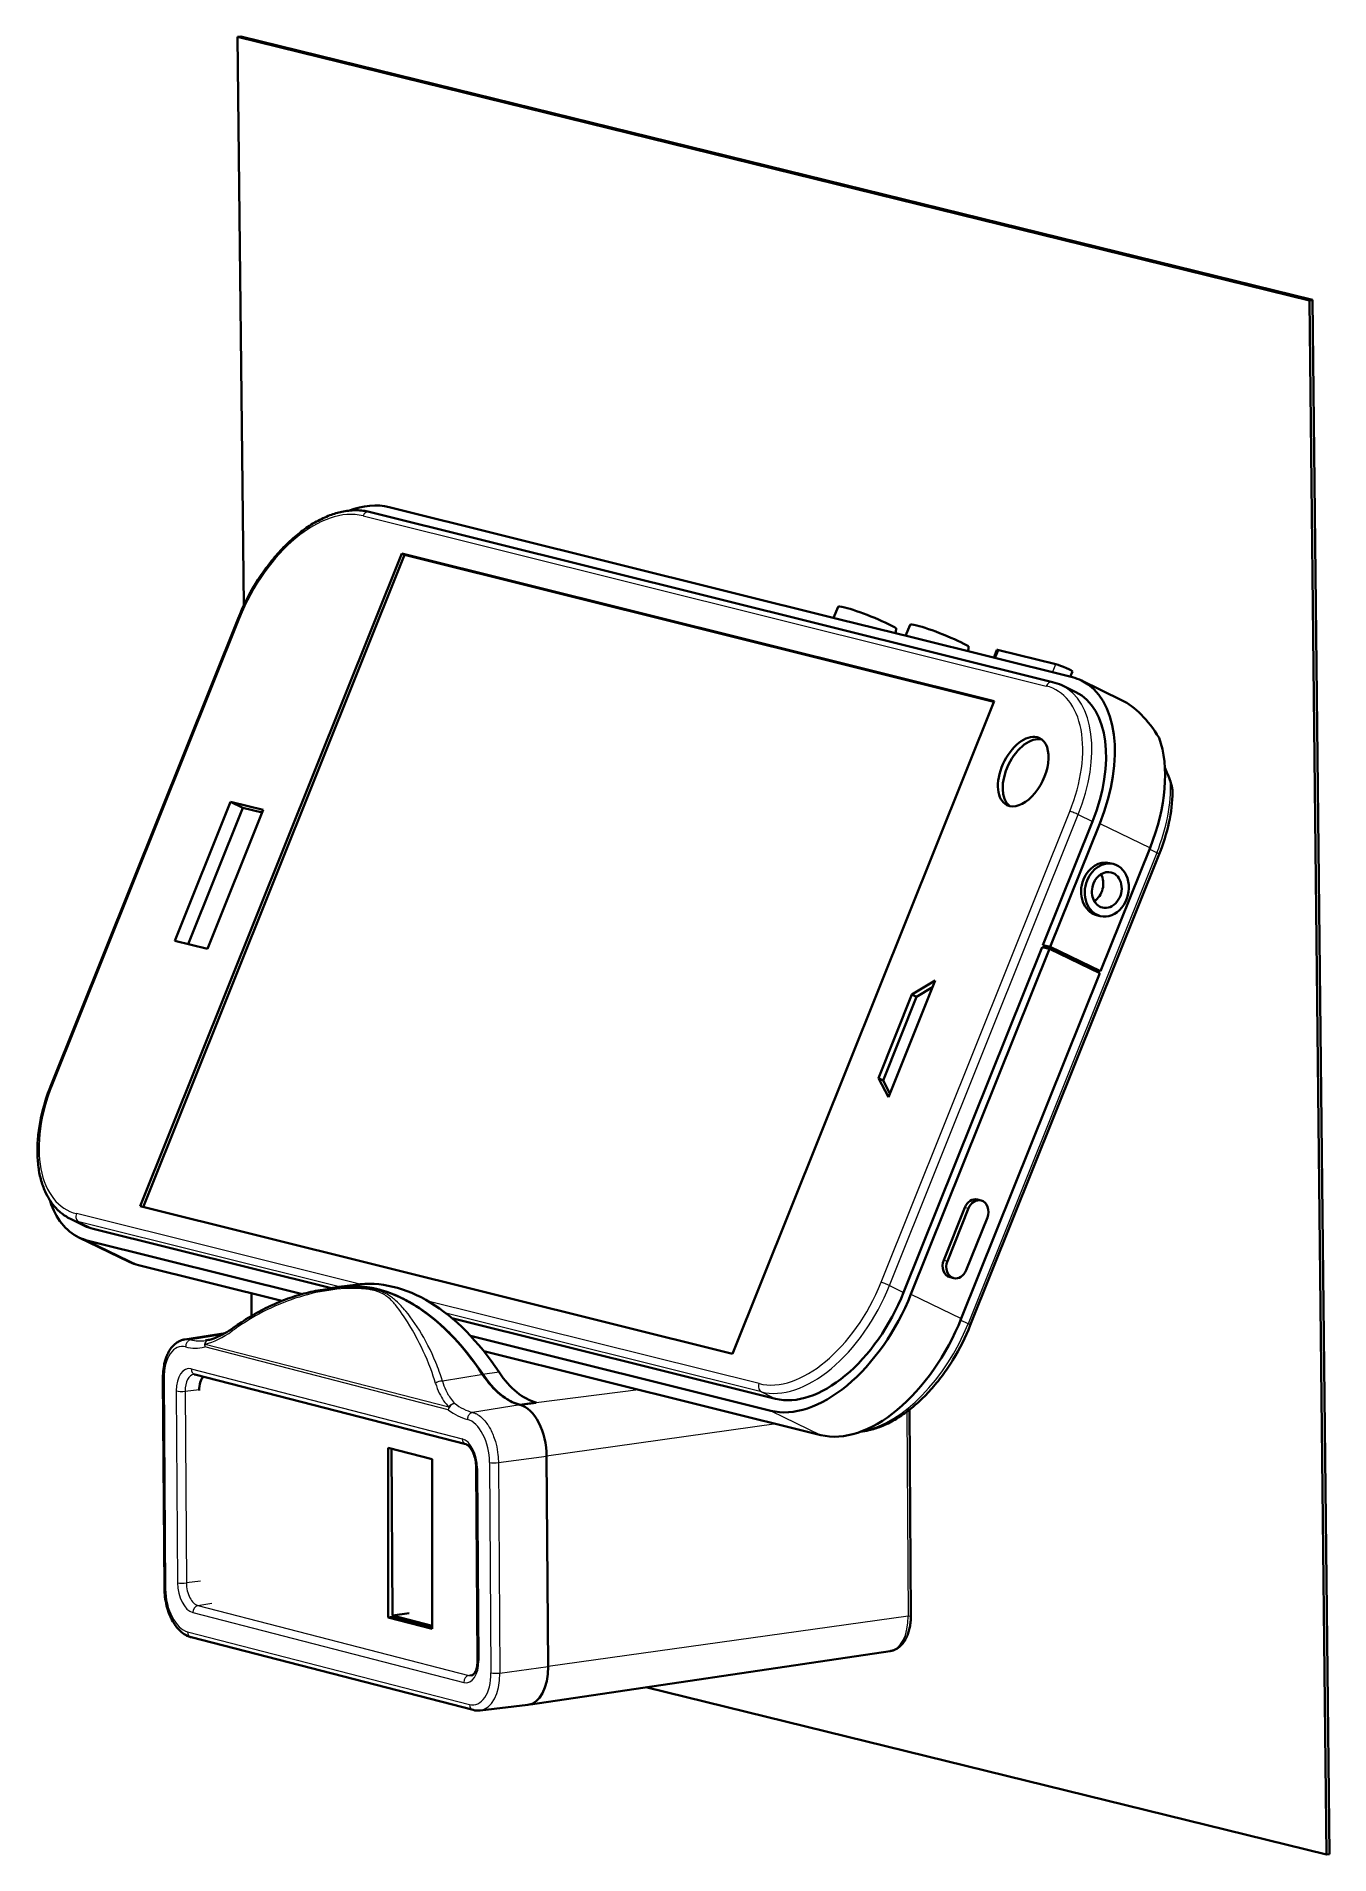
# Model space of a CAD drawing. Extents: x 91 to 191, y 35 to 175.
import ezdxf

# ---------------------------------------------------------------- set-up
doc = ezdxf.new("R2010")
doc.units = 0

msp = doc.modelspace()

# ---------------------------------------------------------------- linework, layer by layer
at = {"color": 7, "lineweight": 35, "ltscale": 0.006193}
for p, q in [((106.236237, 175.342789), (106.481636, 175.376511)), ((189.200104, 154.935287), (189.445496, 154.969025)), ((190.518356, 34.623489), (190.763763, 34.657211))]:
    msp.add_line(p, q, dxfattribs=at)
at = {"color": 7, "lineweight": 35}
for p, q in [((189.200104, 154.935287), (106.236237, 175.342789)), ((106.71846, 131.332306), (106.236237, 175.342789)), ((189.445496, 154.969025), (106.481636, 175.376511)), ((189.200104, 154.935287), (190.518356, 34.623489)), ((189.445496, 154.969025), (190.763763, 34.657211)), ((116.427902, 138.567383), (169.321198, 125.394531)), ((117.962189, 138.933441), (152.85643, 130.243164)), ((98.680359, 84.815598), (118.942734, 135.34082)), ((98.919243, 84.756104), (119.162643, 135.233978)), ((164.801041, 123.919998), (118.942734, 135.34082)), ((164.782059, 123.872658), (119.162643, 135.233978)), ((106.277374, 130.323395), (91.794617, 94.209961)), ((164.801041, 123.919998), (144.538666, 73.394783)), ((177.571121, 112.062485), (162.950836, 75.606125)), ((157.787552, 78.142624), (168.510452, 104.880684)), ((158.358078, 78.000534), (169.080978, 104.738594)), ((162.243042, 76.113235), (172.965942, 102.851303)), ((98.680359, 84.815598), (144.538666, 73.394783)), ((147.875443, 69.909958), (122.827988, 76.147919)), ((147.505066, 68.986374), (124.270844, 74.772758)), ((151.390015, 67.099075), (125.28228, 73.601105)), ((102.926865, 71.79747), (123.897179, 66.39109)), ((102.646431, 51.445049), (124.460258, 45.821201)), ((156.743973, 50.381435), (128.912048, 46.256569)), ((137.844116, 47.580326), (190.518356, 34.623489))]:
    msp.add_line(p, q, dxfattribs=at)
at = {"color": 7, "lineweight": 13}
for p, q in [((115.940582, 138.260254), (168.833847, 125.087402)), ((106.374939, 130.315338), (91.892181, 94.201904)), ((156.036255, 78.92585), (170.65654, 115.382217)), ((156.688034, 78.676758), (171.308319, 115.133133)), ((177.392303, 112.177551), (162.772034, 75.721191)), ((115.685379, 78.781754), (93.762817, 84.24147)), ((114.126595, 78.575279), (93.944122, 83.601639)), ((146.59462, 71.083939), (120.96344, 77.46727)), ((146.775925, 70.444099), (122.352211, 76.526718)), ((102.642685, 72.225433), (123.612999, 66.819054)), ((103.164345, 53.906895), (124.134621, 48.500523)), ((102.77301, 53.361683), (123.743286, 47.955311)), ((158.14444, 53.087677), (130.267227, 49.188717)), ((102.362267, 51.873009), (124.176094, 46.249161))]:
    msp.add_line(p, q, dxfattribs=at)
at = {"color": 7, "lineweight": 35, "ltscale": 0.006112}
msp.add_line((118.942734, 135.34082), (119.162643, 135.233978), dxfattribs=at)
at = {"color": 7, "lineweight": 35, "ltscale": 0.022769}
for p, q in [((152.370712, 130.364136), (152.709717, 131.209473)), ((157.943283, 128.976318), (158.282288, 129.821655))]:
    msp.add_line(p, q, dxfattribs=at)
at = {"color": 7, "lineweight": 35, "ltscale": 0.14357}
msp.add_line((152.85643, 130.243164), (158.429001, 128.855347), dxfattribs=at)
at = {"color": 7, "lineweight": 35, "ltscale": 0.320151}
msp.add_line((158.429001, 128.855347), (170.855453, 125.76059), dxfattribs=at)
at = {"color": 7, "lineweight": 35, "ltscale": 0.016272}
msp.add_line((164.765106, 127.277359), (165.00737, 127.881462), dxfattribs=at)
at = {"color": 7, "lineweight": 13, "ltscale": 0.016883}
for p, q in [((164.906067, 127.242256), (165.15744, 127.869064)), ((169.323181, 126.142189), (169.574554, 126.768997))]:
    msp.add_line(p, q, dxfattribs=at)
at = {"color": 7, "lineweight": 35, "ltscale": 0.113801}
msp.add_line((169.574554, 126.768997), (165.15744, 127.869064), dxfattribs=at)
at = {"color": 7, "lineweight": 35, "ltscale": 0.010958}
msp.add_line((170.688843, 125.802078), (170.852005, 126.208916), dxfattribs=at)
at = {"color": 7, "lineweight": 35, "ltscale": 0.08624}
msp.add_line((171.561356, 125.50502), (174.664215, 123.997673), dxfattribs=at)
at = {"color": 7, "lineweight": 35, "ltscale": 0.03056}
for p, q in [((170.024902, 125.139671), (171.12442, 124.60553)), ((93.288834, 83.838882), (94.388351, 83.304741))]:
    msp.add_line(p, q, dxfattribs=at)
at = {"color": 7, "lineweight": 35, "ltscale": 0.289544}
for p, q in [((101.376602, 105.372665), (105.687553, 116.122223)), ((108.206635, 115.494858), (103.895691, 104.7453))]:
    msp.add_line(p, q, dxfattribs=at)
at = {"color": 7, "lineweight": 35, "ltscale": 0.284019}
msp.add_line((102.411781, 105.114861), (106.640472, 115.659302), dxfattribs=at)
at = {"color": 7, "lineweight": 35, "ltscale": 0.064901}
for p, q in [((108.206635, 115.494858), (105.687553, 116.122223)), ((101.376602, 105.372665), (103.895691, 104.7453))]:
    msp.add_line(p, q, dxfattribs=at)
at = {"color": 7, "lineweight": 35, "ltscale": 0.026485}
msp.add_line((105.687553, 116.122223), (106.640472, 115.659302), dxfattribs=at)
at = {"color": 7, "lineweight": 35, "ltscale": 0.038231}
msp.add_line((108.124382, 115.289742), (106.640472, 115.659302), dxfattribs=at)
at = {"color": 7, "lineweight": 35, "ltscale": 0.257557}
for p, q in [((168.57312, 105.036972), (172.407837, 114.598984)), ((169.143646, 104.894882), (172.978363, 114.456902)), ((173.028625, 103.007591), (176.863327, 112.569611))]:
    msp.add_line(p, q, dxfattribs=at)
at = {"color": 7, "lineweight": 13, "ltscale": 0.03056}
for p, q in [((171.308319, 115.133133), (172.407837, 114.598984)), ((93.944122, 83.601639), (95.043648, 83.067497)), ((156.688034, 78.676758), (157.787552, 78.142624)), ((146.775925, 70.444099), (147.875443, 69.909958))]:
    msp.add_line(p, q, dxfattribs=at)
at = {"color": 7, "lineweight": 13, "ltscale": 0.107978}
for p, q in [((172.978363, 114.456902), (176.863327, 112.569611)), ((94.673256, 82.143913), (98.55822, 80.256615)), ((158.358078, 78.000534), (162.243042, 76.113235)), ((147.505066, 68.986374), (151.390015, 67.099075))]:
    msp.add_line(p, q, dxfattribs=at)
at = {"color": 7, "lineweight": 35, "ltscale": 0.007349}
for p, q in [((173.730194, 111.381241), (174.015442, 111.310196)), ((163.496628, 85.334015), (163.781891, 85.26297)), ((161.377625, 79.32177), (161.662872, 79.250725))]:
    msp.add_line(p, q, dxfattribs=at)
at = {"color": 7, "lineweight": 13, "ltscale": 0.015962}
msp.add_line((177.392303, 112.177551), (176.817993, 112.456558), dxfattribs=at)
at = {"color": 7, "lineweight": 35, "ltscale": 0.00735}
msp.add_line((172.72702, 107.35379), (173.012299, 107.282745), dxfattribs=at)
at = {"color": 7, "lineweight": 35, "ltscale": 0.014699}
for p, q in [((169.080978, 104.738594), (168.510452, 104.880684)), ((169.143646, 104.894882), (168.57312, 105.036972)), ((173.028625, 103.007591), (172.458099, 103.149681))]:
    msp.add_line(p, q, dxfattribs=at)
at = {"color": 7, "lineweight": 35, "ltscale": 0.107978}
for p, q in [((172.458099, 103.149681), (168.57312, 105.036972)), ((169.080978, 104.738594), (172.965942, 102.851303)), ((173.028625, 103.007591), (169.143646, 104.894882)), ((93.951416, 82.405251), (97.83638, 80.517952))]:
    msp.add_line(p, q, dxfattribs=at)
at = {"color": 7, "lineweight": 35, "ltscale": 0.243466}
msp.add_line((160.231491, 102.296265), (156.606583, 93.257385), dxfattribs=at)
at = {"color": 7, "lineweight": 35, "ltscale": 0.0528}
msp.add_line((160.231491, 102.296265), (158.426208, 101.200111), dxfattribs=at)
at = {"color": 7, "lineweight": 35, "ltscale": 0.03587}
msp.add_line((160.019135, 101.766739), (158.792725, 101.022064), dxfattribs=at)
at = {"color": 7, "lineweight": 35, "ltscale": 0.174147}
for p, q in [((155.833374, 94.734756), (158.426208, 101.200111)), ((156.19989, 94.556717), (158.792725, 101.022064))]:
    msp.add_line(p, q, dxfattribs=at)
at = {"color": 7, "lineweight": 35, "ltscale": 0.010187}
for p, q in [((158.426208, 101.200111), (158.792725, 101.022064)), ((155.833374, 94.734756), (156.19989, 94.556717))]:
    msp.add_line(p, q, dxfattribs=at)
at = {"color": 7, "lineweight": 35, "ltscale": 0.041687}
msp.add_line((156.606583, 93.257385), (155.833374, 94.734756), dxfattribs=at)
at = {"color": 7, "lineweight": 35, "ltscale": 0.02832}
msp.add_line((156.725159, 93.553055), (156.19989, 94.556717), dxfattribs=at)
at = {"color": 7, "lineweight": 35, "ltscale": 0.110164}
for p, q in [((160.890945, 80.635651), (162.531158, 84.725571)), ((161.176208, 80.564606), (162.816406, 84.654526)), ((164.268555, 83.949081), (162.628357, 79.859169))]:
    msp.add_line(p, q, dxfattribs=at)
at = {"color": 7, "lineweight": 13, "ltscale": 0.007349}
for p, q in [((162.531158, 84.725571), (162.816406, 84.654526)), ((160.890945, 80.635651), (161.176208, 80.564606))]:
    msp.add_line(p, q, dxfattribs=at)
at = {"color": 7, "lineweight": 35, "ltscale": 0.475777}
msp.add_line((113.510643, 78.468369), (95.043648, 83.067497), dxfattribs=at)
at = {"color": 7, "lineweight": 35, "ltscale": 0.426927}
msp.add_line((111.244179, 78.016991), (94.673256, 82.143913), dxfattribs=at)
at = {"color": 7, "lineweight": 35, "ltscale": 0.28617}
msp.add_line((109.665741, 77.490334), (98.55822, 80.256615), dxfattribs=at)
at = {"color": 7, "lineweight": 35, "ltscale": 0.043651}
msp.add_line((107.321083, 76.333046), (107.301956, 78.078979), dxfattribs=at)
at = {"color": 7, "lineweight": 35, "ltscale": 0.028752}
msp.add_line((113.960266, 78.536453), (112.824364, 78.356514), dxfattribs=at)
at = {"color": 7, "lineweight": 35, "ltscale": 0.032202}
for p, q in [((115.347954, 78.743118), (114.071854, 78.567757)), ((118.227127, 53.130833), (119.503227, 53.306194))]:
    msp.add_line(p, q, dxfattribs=at)
at = {"color": 7, "lineweight": 35, "ltscale": 0.079305}
msp.add_line((102.141159, 74.502625), (105.273979, 75.000816), dxfattribs=at)
at = {"color": 7, "lineweight": 13, "ltscale": 0.060598}
msp.add_line((105.002434, 74.857239), (102.608368, 74.477997), dxfattribs=at)
at = {"color": 7, "lineweight": 13, "ltscale": 0.015972}
msp.add_line((162.772034, 75.721191), (162.197357, 76.000366), dxfattribs=at)
at = {"color": 7, "lineweight": 13, "ltscale": 0.486894}
msp.add_line((122.543793, 69.060425), (103.684685, 73.922516), dxfattribs=at)
at = {"color": 7, "lineweight": 13, "ltscale": 0.486895}
msp.add_line((103.723007, 74.139328), (122.582123, 69.277245), dxfattribs=at)
at = {"color": 7, "lineweight": 35, "ltscale": 0.000199}
msp.add_line((103.9767, 74.464844), (103.968971, 74.462921), dxfattribs=at)
at = {"color": 7, "lineweight": 13, "ltscale": 0.032202}
msp.add_line((126.473373, 71.968239), (125.197273, 71.792877), dxfattribs=at)
at = {"color": 7, "lineweight": 35, "ltscale": 0.407271}
for p, q in [((100.450546, 71.535522), (100.563072, 55.24509)), ((130.1548, 65.464668), (130.267319, 49.174232))]:
    msp.add_line(p, q, dxfattribs=at)
at = {"color": 7, "lineweight": 13, "ltscale": 0.407271}
for p, q in [((100.541527, 71.482773), (100.654053, 55.192337)), ((125.731934, 64.988403), (125.84446, 48.697968)), ((126.421341, 64.969498), (126.533859, 48.679062))]:
    msp.add_line(p, q, dxfattribs=at)
at = {"color": 7, "lineweight": 13, "ltscale": 0.371245}
for p, q in [((101.481606, 70.521217), (101.584175, 55.671768)), ((102.163742, 70.501366), (102.266319, 55.651917)), ((124.801811, 64.509003), (124.904381, 49.659557))]:
    msp.add_line(p, q, dxfattribs=at)
at = {"color": 7, "lineweight": 13, "ltscale": 0.027627}
for p, q in [((102.163742, 70.501366), (103.259903, 70.641617)), ((103.36248, 55.792168), (102.266319, 55.651917))]:
    msp.add_line(p, q, dxfattribs=at)
at = {"color": 7, "lineweight": 13, "ltscale": 0.079605}
msp.add_line((125.233734, 71.783356), (122.08873, 71.285156), dxfattribs=at)
at = {"color": 7, "lineweight": 13, "ltscale": 0.199637}
msp.add_line((137.271484, 70.615234), (129.349579, 69.609695), dxfattribs=at)
at = {"color": 7, "lineweight": 13, "ltscale": 0.093334}
msp.add_line((128.109726, 69.438347), (124.422363, 68.854233), dxfattribs=at)
at = {"color": 7, "lineweight": 35, "ltscale": 0.032203}
msp.add_line((129.34935, 69.62323), (128.073257, 69.447746), dxfattribs=at)
at = {"color": 7, "lineweight": 35, "ltscale": 0.032161}
msp.add_line((129.349457, 69.609734), (128.073257, 69.447746), dxfattribs=at)
at = {"color": 7, "lineweight": 35, "ltscale": 0.000337}
msp.add_line((129.349457, 69.609734), (129.34935, 69.62323), dxfattribs=at)
at = {"color": 7, "lineweight": 35, "ltscale": 0.397487}
msp.add_line((158.243469, 69.063873), (158.353302, 53.164776), dxfattribs=at)
at = {"color": 7, "lineweight": 13, "ltscale": 0.448418}
msp.add_line((147.918472, 67.963631), (130.154663, 65.479149), dxfattribs=at)
at = {"color": 7, "lineweight": 13, "ltscale": 0.395437}
msp.add_line((158.035187, 68.904778), (158.14444, 53.087677), dxfattribs=at)
at = {"color": 7, "lineweight": 35, "ltscale": 0.327763}
for p, q in [((117.887207, 66.102699), (117.882301, 52.992161)), ((121.287384, 52.114292), (121.29229, 65.224831))]:
    msp.add_line(p, q, dxfattribs=at)
at = {"color": 7, "lineweight": 35, "ltscale": 0.087911}
for p, q in [((121.29229, 65.224831), (117.887207, 66.102699)), ((117.882301, 52.992161), (121.287384, 52.114292))]:
    msp.add_line(p, q, dxfattribs=at)
at = {"color": 7, "lineweight": 35, "ltscale": 0.322696}
msp.add_line((118.13681, 66.038345), (118.227127, 53.130833), dxfattribs=at)
at = {"color": 7, "lineweight": 13, "ltscale": 0.094154}
for p, q in [((126.421341, 64.969498), (130.1548, 65.464668)), ((126.533859, 48.679062), (130.267319, 49.174232))]:
    msp.add_line(p, q, dxfattribs=at)
at = {"color": 7, "lineweight": 35, "ltscale": 0.371245}
msp.add_line((124.710831, 64.56176), (124.8134, 49.712315), dxfattribs=at)
at = {"color": 7, "lineweight": 13, "ltscale": 0.027167}
msp.add_line((103.164345, 53.906895), (104.233932, 54.098797), dxfattribs=at)
at = {"color": 7, "lineweight": 35, "ltscale": 0.007834}
msp.add_line((118.193153, 53.03159), (117.882301, 52.992161), dxfattribs=at)
at = {"color": 7, "lineweight": 35, "ltscale": 0.079886}
msp.add_line((118.193153, 53.03159), (121.28743, 52.233852), dxfattribs=at)
at = {"color": 7, "lineweight": 35, "ltscale": 0.079008}
msp.add_line((121.287468, 52.342243), (118.227127, 53.130833), dxfattribs=at)
at = {"color": 7, "lineweight": 13, "ltscale": 0.008721}
msp.add_line((124.477959, 48.562126), (124.134621, 48.500523), dxfattribs=at)
at = {"color": 7, "lineweight": 35, "ltscale": 0.093079}
msp.add_line((125.002731, 45.782269), (128.701111, 46.211075), dxfattribs=at)
at = {"color": 7, "lineweight": 35}
for points in [[(116.427902, 138.567383), (116.309113, 138.595093), (116.189568, 138.619263), (116.068527, 138.640045), (115.946938, 138.657318), (115.823898, 138.671188), (115.700516, 138.68158), (115.575714, 138.688583), (115.45076, 138.692139), (115.324471, 138.692322), (115.198235, 138.689117), (115.07061, 138.682526), (114.943199, 138.672653), (114.814438, 138.659363), (114.686043, 138.642899), (114.556313, 138.623016), (114.427109, 138.600037), (114.31266, 138.577057), (114.196381, 138.551224), (114.080643, 138.523041), (113.963905, 138.492172), (113.847801, 138.459015), (113.730728, 138.423157), (113.614349, 138.385101), (113.49704, 138.34433), (113.380486, 138.301453), (113.248497, 138.250031), (113.117538, 138.19603), (112.985519, 138.138611), (112.854599, 138.078705), (112.722672, 138.015381), (112.591919, 137.949677), (112.460236, 137.880569), (112.329773, 137.809174), (112.198494, 137.734406), (112.068489, 137.657455), (111.937721, 137.577118), (111.808266, 137.49469), (111.678146, 137.40892), (111.549377, 137.321136), (111.420036, 137.230042), (111.292084, 137.137024), (111.163681, 137.040741), (111.036682, 136.942627), (110.909332, 136.841278), (110.783417, 136.738159), (110.657257, 136.631897), (110.532555, 136.523926), (110.407715, 136.412872), (110.284348, 136.300156), (110.16098, 136.184448), (110.039108, 136.067169), (109.917328, 135.946976), (109.797066, 135.825256), (109.677017, 135.700699), (109.558495, 135.574677), (109.4403, 135.445923), (109.323654, 135.315765), (109.207458, 135.182983), (109.092827, 135.048859), (108.978752, 134.912201), (108.866257, 134.774261), (108.754425, 134.633896), (108.644196, 134.492294), (108.534752, 134.348404), (108.426903, 134.203308), (108.319962, 134.056091), (108.214638, 133.907684), (108.007645, 133.605759), (107.806145, 133.297882), (107.610397, 132.984467), (107.420616, 132.665833), (107.23703, 132.342438), (107.059868, 132.014618), (106.88932, 131.682785), (106.725609, 131.347351), (106.568916, 131.008698), (106.419449, 130.667236), (106.277374, 130.323395)], [(178.604645, 116.872765), (178.603973, 116.931091), (178.60054, 116.989983), (178.593842, 117.057213), (178.584686, 117.124344), (178.572174, 117.198029), (178.557465, 117.27121), (178.540848, 117.343796), (178.522522, 117.415619), (178.481445, 117.556763), (178.435226, 117.694412)], [(91.794617, 94.209961), (91.670654, 93.891235), (91.553818, 93.57106), (91.444252, 93.249817), (91.342102, 92.927887), (91.247482, 92.605637), (91.16053, 92.28347), (91.081352, 91.961754), (91.010056, 91.640869), (90.946739, 91.321167), (90.891487, 91.003052), (90.844391, 90.68689), (90.823914, 90.529633), (90.805519, 90.373039), (90.789185, 90.217079), (90.77494, 90.061836), (90.762787, 89.907349), (90.752724, 89.75367), (90.744766, 89.60083), (90.738922, 89.448891), (90.735184, 89.297882), (90.733574, 89.147858), (90.734085, 88.998817), (90.736732, 88.850845), (90.741516, 88.703979), (90.748436, 88.558258), (90.757492, 88.413727), (90.768707, 88.270416), (90.782066, 88.128387), (90.797577, 87.987656), (90.815247, 87.848251), (90.835075, 87.710236), (90.857071, 87.573647), (90.881226, 87.43853), (90.907539, 87.304924), (90.936028, 87.172867), (90.966675, 87.042404), (90.999496, 86.913559), (91.0345, 86.786346), (91.071671, 86.660828), (91.111015, 86.537064), (91.152527, 86.415085), (91.196213, 86.294937), (91.242073, 86.176651), (91.290092, 86.060272), (91.340286, 85.945847), (91.418129, 85.780975), (91.509926, 85.603363), (91.607468, 85.431412), (91.658241, 85.347832), (91.710709, 85.265305), (91.76432, 85.184708), (91.819611, 85.105255), (91.889175, 85.010201), (91.960831, 84.917542), (92.034569, 84.827332), (92.110367, 84.739624), (92.188217, 84.654449), (92.268082, 84.571869), (92.349937, 84.491928), (92.433762, 84.414673), (92.519608, 84.340088), (92.607262, 84.268356), (92.696861, 84.199402), (92.788208, 84.133377), (92.881393, 84.070221), (92.976257, 84.010071), (93.072845, 83.952888), (93.171036, 83.898758), (93.288834, 83.838882)], [(105.893044, 75.399635), (106.219109, 75.628227), (106.547653, 75.849289), (106.712555, 75.956749), (106.878525, 76.062546), (107.04454, 76.166008), (107.211609, 76.267754), (107.3787, 76.367119), (107.546837, 76.464706), (107.714973, 76.559883), (107.88414, 76.653221), (108.053314, 76.744133), (108.223495, 76.833145), (108.3937, 76.919724), (108.564888, 77.004333), (108.736122, 77.086525), (108.908318, 77.166702), (109.080582, 77.244453), (109.253769, 77.320145), (109.427078, 77.393417), (109.601257, 77.464584), (109.775604, 77.533348), (109.950775, 77.599968), (110.12616, 77.664207), (110.30233, 77.726273), (110.478752, 77.785965), (110.655899, 77.84346), (110.833351, 77.898605), (111.011475, 77.951523), (111.189941, 78.002121), (111.369019, 78.050476), (111.548492, 78.096527), (111.728523, 78.14032), (111.908951, 78.181831), (112.089882, 78.221085), (112.271233, 78.258057), (112.453018, 78.29277), (112.638489, 78.325798), (112.824364, 78.356514)], [(113.946373, 78.534164), (114.140732, 78.562622), (114.33577, 78.585983), (114.531464, 78.604248), (114.727768, 78.617401), (114.97081, 78.62661), (115.214638, 78.628036), (115.45916, 78.621689), (115.704308, 78.607567), (115.949989, 78.58567), (116.196129, 78.556007), (116.44265, 78.518585), (116.689461, 78.473434), (116.936485, 78.420547), (117.18364, 78.359947), (117.43084, 78.291664), (117.678001, 78.215714), (117.925049, 78.132118), (118.125633, 78.058594), (118.326035, 77.980057), (118.526222, 77.89653), (118.726135, 77.808029), (118.903587, 77.725204), (119.080757, 77.638474), (119.257622, 77.547867), (119.390053, 77.477364), (119.522285, 77.404694), (119.786079, 77.252869), (120.048912, 77.092461), (120.310684, 76.923523), (120.571289, 76.746117), (120.83062, 76.560318), (121.061981, 76.386658), (121.292175, 76.206352), (121.521118, 76.01947), (121.748756, 75.826065), (121.975006, 75.626205), (122.199799, 75.419937), (122.333641, 75.293427), (122.466919, 75.164658), (122.600235, 75.033043), (122.732941, 74.899185), (122.995918, 74.62542), (123.256332, 74.342888), (123.514076, 74.051727), (123.769028, 73.75206), (124.021072, 73.444031), (124.270088, 73.127769), (124.515976, 72.803421), (124.758621, 72.471138), (124.99791, 72.131065), (125.233734, 71.783356)], [(105.893044, 75.399635), (105.728386, 75.284912), (105.564163, 75.176598), (105.400505, 75.074799), (105.237534, 74.979591), (105.090019, 74.898811), (104.94754, 74.825737), (104.805931, 74.758003), (104.665298, 74.695656), (104.528847, 74.639938), (104.396622, 74.590538), (104.241364, 74.538437), (104.152458, 74.511536), (104.064224, 74.487007), (103.9767, 74.464844)], [(154.479004, 67.36969), (154.614807, 67.386368), (154.750153, 67.40654), (154.84758, 67.422935), (154.944672, 67.441116), (155.088837, 67.471901), (155.214325, 67.501564), (155.339142, 67.533806), (155.45665, 67.566902), (155.573456, 67.602364), (155.691254, 67.640564), (155.808289, 67.680969), (155.93103, 67.725983), (156.052917, 67.7733), (156.187515, 67.828514), (156.320984, 67.886368), (156.453644, 67.94696), (156.585144, 68.010056), (156.717606, 68.076645), (156.848862, 68.145599), (156.980988, 68.218018), (157.111847, 68.292725), (157.2435, 68.37088), (157.37384, 68.451218), (157.504883, 68.534981), (157.634583, 68.62085), (157.764893, 68.710106), (157.893814, 68.801376), (158.023224, 68.895981), (158.151215, 68.992523), (158.279602, 69.092354), (158.406525, 69.194031), (158.533737, 69.29895), (158.659485, 69.405647), (158.7854, 69.515518), (158.909821, 69.627098), (159.034271, 69.74176), (159.157211, 69.858063), (159.28009, 69.977371), (159.401413, 70.098251), (159.522568, 70.222061), (159.642151, 70.347374), (159.761444, 70.47551), (159.879166, 70.605103), (159.996445, 70.737404), (160.112152, 70.871101), (160.227295, 71.007401), (160.340836, 71.145042), (160.45372, 71.285172), (160.564972, 71.426582), (160.675446, 71.570358), (160.784302, 71.71537), (160.892242, 71.862595), (160.998535, 72.011024), (161.103821, 72.16153), (161.207443, 72.313187), (161.309937, 72.466782), (161.410767, 72.621475), (161.510345, 72.777962), (161.608246, 72.935516), (161.799667, 73.254898), (161.984772, 73.579224), (162.163361, 73.908096), (162.33519, 74.241112), (162.500046, 74.577835), (162.657745, 74.917862), (162.808075, 75.260773), (162.950836, 75.606125)], [(102.141159, 74.502625), (102.083061, 74.492157), (102.025383, 74.479294), (101.962631, 74.462448), (101.900665, 74.44281), (101.846024, 74.422943), (101.79216, 74.400925), (101.739136, 74.376831), (101.660904, 74.336678), (101.597488, 74.299896), (101.535675, 74.260178), (101.47551, 74.217628), (101.386345, 74.146973), (101.327614, 74.095047), (101.270844, 74.040428), (101.216049, 73.983231), (101.163239, 73.923561), (101.100716, 73.846588), (101.044846, 73.771324), (100.991592, 73.693184), (100.940926, 73.612282), (100.892372, 73.527916), (100.852676, 73.453239), (100.814888, 73.376724), (100.778999, 73.298447), (100.726402, 73.171959), (100.674278, 73.029366), (100.627647, 72.882378), (100.602455, 72.792809), (100.579048, 72.701248), (100.55761, 72.608376), (100.538124, 72.514259), (100.511734, 72.365692), (100.488724, 72.203926), (100.471107, 72.03965), (100.458885, 71.87323), (100.452042, 71.705086), (100.450546, 71.535522)], [(128.109726, 69.438347), (128.033142, 69.459122), (127.956566, 69.481964), (127.803513, 69.533836), (127.650696, 69.593903), (127.498283, 69.662094), (127.34642, 69.738358), (127.195259, 69.822617), (127.04496, 69.91478), (126.895668, 70.014748), (126.760193, 70.1129), (126.625793, 70.217415), (126.492599, 70.328201), (126.36071, 70.445175), (126.230255, 70.568222), (126.122696, 70.675331), (126.016281, 70.78653), (125.911041, 70.901756), (125.832932, 70.990776), (125.755554, 71.081993), (125.621315, 71.247643), (125.489449, 71.419952), (125.360184, 71.598633), (125.233734, 71.783356)], [(124.710831, 64.56176), (124.707413, 64.685066), (124.698853, 64.809547), (124.685188, 64.934334), (124.666489, 65.058578), (124.642883, 65.181465), (124.614563, 65.302124), (124.581757, 65.419785), (124.544762, 65.533585), (124.503891, 65.642822), (124.459595, 65.746643), (124.415741, 65.837669), (124.362534, 65.935387), (124.310883, 66.019043), (124.258133, 66.094604), (124.204872, 66.161865), (124.152206, 66.220161), (124.100746, 66.269638), (124.051849, 66.309921), (124.012527, 66.337524), (123.964821, 66.364975), (123.921272, 66.383698), (123.897179, 66.39109)], [(102.646431, 51.445049), (102.584541, 51.462337), (102.523232, 51.482105), (102.462578, 51.504284), (102.402634, 51.528809), (102.306259, 51.573765), (102.25135, 51.602512), (102.197166, 51.633163), (102.091103, 51.69994), (101.99308, 51.769978), (101.919441, 51.828125), (101.847534, 51.889729), (101.777382, 51.954651), (101.708984, 52.022785), (101.610046, 52.130371), (101.515106, 52.244526), (101.454056, 52.3241), (101.399734, 52.399319), (101.346947, 52.476696), (101.2957, 52.556164), (101.228531, 52.667423), (101.151726, 52.805706), (101.079224, 52.948761), (101.011116, 53.096199), (100.947502, 53.247669), (100.888458, 53.40284), (100.834068, 53.561352), (100.784424, 53.722801), (100.739594, 53.886864), (100.699669, 54.053097), (100.664726, 54.221153), (100.634834, 54.390617), (100.610046, 54.561092), (100.590439, 54.732182), (100.576042, 54.903477), (100.56691, 55.074589), (100.563072, 55.24509)], [(158.353302, 53.164776), (158.352921, 53.059341), (158.350327, 52.954414), (158.34552, 52.850105), (158.338486, 52.746513), (158.329224, 52.643696), (158.317719, 52.541805), (158.303955, 52.440945), (158.287964, 52.341217), (158.269714, 52.242611), (158.249207, 52.145336), (158.22644, 52.049477), (158.201401, 51.955128), (158.174042, 51.862236), (158.144409, 51.771042), (158.112473, 51.681633), (158.078232, 51.594097), (158.044479, 51.514854), (158.008728, 51.437363), (157.970947, 51.361702), (157.917389, 51.263721), (157.871002, 51.186466), (157.822159, 51.111691), (157.770828, 51.039516), (157.71701, 50.970078), (157.675613, 50.920597), (157.62796, 50.867477), (157.578583, 50.816441), (157.527496, 50.767586), (157.474716, 50.721016), (157.435059, 50.688473), (157.376419, 50.643948), (157.315964, 50.602276), (157.253769, 50.563587), (157.18988, 50.528008), (157.137329, 50.501736), (157.083801, 50.477631), (157.029358, 50.455761), (156.974091, 50.436188), (156.921509, 50.419945), (156.868439, 50.405834), (156.806458, 50.392181), (156.743973, 50.381435)], [(124.354752, 48.491203), (124.381325, 48.498447), (124.41452, 48.51405), (124.449371, 48.537556), (124.47728, 48.561337), (124.509132, 48.593853), (124.547638, 48.641125), (124.583969, 48.694489), (124.61869, 48.754665), (124.65876, 48.837681), (124.68763, 48.909023), (124.717651, 48.997135), (124.744492, 49.093216), (124.769737, 49.207764), (124.785721, 49.302071), (124.799728, 49.41465), (124.808945, 49.531357), (124.813187, 49.65134), (124.8134, 49.712315)]]:
    msp.add_lwpolyline(points, dxfattribs=at)
at = {"color": 7, "lineweight": 13}
for points in [[(121.558556, 71.101288), (121.469833, 71.387032), (121.377197, 71.669693), (121.280716, 71.949066), (121.180511, 72.225014), (121.11171, 72.407005), (121.041359, 72.587372), (120.89624, 72.9431), (120.745628, 73.291992), (120.605812, 73.599968), (120.462379, 73.9021), (120.315765, 74.198257), (120.166412, 74.488289), (120.066139, 74.67704), (119.964981, 74.862976), (119.861855, 75.048203), (119.758072, 75.230415), (119.565773, 75.557602), (119.372192, 75.873932), (119.177803, 76.178757), (119.080376, 76.326599), (118.982788, 76.471214), (118.852295, 76.658783), (118.721123, 76.840027), (118.588814, 77.014557), (118.454605, 77.18203), (118.386642, 77.262749), (118.317879, 77.341415), (118.22451, 77.443138), (118.128632, 77.54126), (118.029648, 77.635612), (117.915894, 77.735115), (117.85701, 77.782852), (117.796585, 77.829178), (117.713409, 77.888687), (117.626938, 77.945503), (117.536888, 77.999512), (117.423737, 78.060463), (117.30468, 78.117035), (117.179459, 78.169075), (117.047935, 78.216484), (116.910103, 78.259201), (116.778122, 78.294304), (116.64122, 78.325539), (116.499802, 78.353004), (116.392868, 78.370911), (116.283958, 78.386887), (116.169586, 78.401428), (116.053513, 78.414024), (115.821289, 78.433434), (115.584274, 78.446198), (115.343521, 78.452759), (115.09996, 78.453506), (114.854393, 78.448761), (114.700195, 78.44313), (114.545616, 78.435532), (114.235809, 78.414597), (113.925751, 78.386345), (113.615982, 78.351059), (113.28511, 78.305771), (112.955299, 78.252975), (112.626869, 78.192879), (112.300079, 78.125687), (111.975128, 78.051567), (111.652168, 77.970673), (111.331314, 77.883102), (111.012642, 77.788986), (110.696198, 77.688377), (110.381989, 77.581367), (110.070007, 77.467987), (109.75103, 77.344627), (109.434425, 77.214615), (109.120178, 77.078018), (108.808289, 76.934883), (108.498734, 76.785263), (108.191498, 76.629227), (107.886543, 76.466835), (107.621567, 76.31958), (107.358315, 76.167572), (107.096779, 76.01088), (106.836975, 75.849564), (106.607506, 75.70237), (106.379433, 75.551651), (106.152786, 75.397499), (105.983765, 75.279678), (105.815598, 75.160004)], [(122.08873, 71.285156), (122.009552, 71.532288), (121.927544, 71.776573), (121.842751, 72.017906), (121.777557, 72.196419), (121.710869, 72.373184), (121.642342, 72.549171), (121.572372, 72.723328), (121.430252, 73.061447), (121.282181, 73.393799), (121.127563, 73.721817), (120.967117, 74.044106), (120.803535, 74.355835), (120.637421, 74.656708), (120.469894, 74.945618), (120.300537, 75.224144), (120.131157, 75.49012), (119.958084, 75.749718), (119.781631, 76.002403), (119.602631, 76.24678), (119.423882, 76.47908), (119.244705, 76.700256), (119.152611, 76.809341), (119.060577, 76.915176), (118.973648, 77.012161), (118.886559, 77.106361), (118.744148, 77.253761), (118.599831, 77.394402), (118.452499, 77.528419), (118.376457, 77.593658), (118.299141, 77.657166), (118.222183, 77.717514), (118.143677, 77.776093), (118.072571, 77.826553), (117.999977, 77.875511), (117.900566, 77.938393), (117.797791, 77.998451), (117.691223, 78.05558), (117.557777, 78.120117), (117.417664, 78.180099), (117.270409, 78.235344), (117.115707, 78.285736), (116.953491, 78.331169), (116.807007, 78.366516), (116.655304, 78.398148), (116.498856, 78.42614), (116.381035, 78.44445), (116.261169, 78.460876), (116.13472, 78.475998), (116.006378, 78.489212), (115.871765, 78.500946), (115.735268, 78.510773), (115.589554, 78.519135), (115.442192, 78.525505), (115.15136, 78.532333), (114.857529, 78.532074), (114.607483, 78.52655), (114.357407, 78.516342), (114.107574, 78.501625), (113.857986, 78.482483), (113.608826, 78.458992), (113.36026, 78.431213), (113.092369, 78.396408), (112.824364, 78.356514)], [(105.815598, 75.160004), (105.812721, 75.205864), (105.814957, 75.249893), (105.822662, 75.291229), (105.836067, 75.328896), (105.851334, 75.35627), (105.870438, 75.380058), (105.893044, 75.399635)], [(102.608505, 74.477966), (102.560493, 74.466942), (102.51371, 74.44944), (102.468803, 74.425903), (102.426353, 74.396835), (102.382462, 74.358574), (102.342728, 74.314896), (102.307594, 74.266586), (102.277435, 74.214432), (102.252548, 74.15918), (102.233894, 74.104042), (102.220467, 74.047165), (102.212456, 73.989388), (102.21003, 73.931541)], [(103.723007, 74.139328), (103.735603, 74.198898), (103.754646, 74.255493), (103.766998, 74.28318), (103.781052, 74.309624), (103.795731, 74.333099), (103.811836, 74.355202), (103.829185, 74.375626), (103.847847, 74.394417), (103.866608, 74.410553), (103.886398, 74.424995), (103.91507, 74.441902), (103.945259, 74.455238), (103.9767, 74.464844)], [(121.558556, 71.101288), (121.620712, 70.907745), (121.68898, 70.718727), (121.763397, 70.534554), (121.843979, 70.355545), (121.886597, 70.268082), (121.930771, 70.182045), (122.010132, 70.037979), (122.094078, 69.898445), (122.18261, 69.763672), (122.275719, 69.633919), (122.373375, 69.509422), (122.475533, 69.390442), (122.582123, 69.277245)], [(122.088737, 71.285156), (122.144753, 71.100708), (122.206657, 70.920906), (122.27446, 70.746056), (122.348145, 70.576477), (122.427696, 70.412506), (122.469666, 70.332718), (122.513077, 70.254463), (122.573227, 70.152565), (122.635925, 70.053543), (122.701172, 69.957504), (122.77758, 69.853142), (122.857155, 69.752792), (122.939857, 69.656586), (123.02565, 69.564636)], [(122.582123, 69.277245), (122.620186, 69.332642), (122.664215, 69.38385), (122.713501, 69.430145), (122.767288, 69.470787), (122.824799, 69.505096), (122.87336, 69.527679), (122.923508, 69.545403), (122.974533, 69.557846), (123.02565, 69.564636)], [(124.422058, 68.854187), (124.374046, 68.843163), (124.327263, 68.825661), (124.282364, 68.802124), (124.239914, 68.773056), (124.196014, 68.734795), (124.156281, 68.691116), (124.121155, 68.642815), (124.090988, 68.590652), (124.066101, 68.5354), (124.047455, 68.48027), (124.034019, 68.423393), (124.026009, 68.365608), (124.02359, 68.30777)], [(124.422363, 68.854233), (124.490448, 68.834686), (124.558479, 68.811157), (124.626373, 68.783669), (124.676575, 68.760757), (124.726616, 68.73571), (124.777649, 68.70787), (124.828453, 68.677818), (124.928085, 68.612), (125.026436, 68.537819), (125.12323, 68.455467), (125.218216, 68.365173), (125.297997, 68.281631), (125.376099, 68.192596), (125.452377, 68.098236), (125.52668, 67.998741), (125.575043, 67.929649), (125.622421, 67.858429), (125.714058, 67.709824), (125.80127, 67.553436), (125.852325, 67.454124), (125.918892, 67.314758), (125.981888, 67.170944), (126.013786, 67.092941), (126.050583, 66.99823), (126.098274, 66.866486), (126.142952, 66.732216), (126.184547, 66.595673), (126.239449, 66.393204), (126.264969, 66.287788), (126.28875, 66.181023), (126.329369, 65.972427), (126.361282, 65.772171), (126.386513, 65.570892), (126.399445, 65.438049), (126.407875, 65.328583), (126.414284, 65.219276), (126.418655, 65.110825), (126.421646, 64.969536)]]:
    msp.add_lwpolyline(points, dxfattribs=at)
at = {"color": 7, "lineweight": 35}
for centre, radius, start, end in [((141.053452, 130.855194), 16.210483, 354.023746, 355.453786), ((147.155472, 129.529434), 15.722407, 353.581726, 355.016459), ((168.454681, 121.902084), 3.598296, 64.126802, 76.065836), ((163.449539, 112.352303), 15.909339, 19.620173, 23.846706), ((103.382919, 76.735405), 2.346841, 278.999216, 284.461065), ((102.876244, 71.61515), 0.189148, 74.483739, 94.360423), ((124.836426, 47.254829), 1.482036, 255.297619, 276.443441)]:
    msp.add_arc(centre, radius, start, end, dxfattribs=at)
at = {"color": 7, "lineweight": 13}
for centre, radius, start, end in [((102.966949, 76.758804), 2.926177, 255.012199, 284.200924), ((103.325775, 77.179855), 2.795106, 255.132684, 278.730994), ((122.035995, 70.578148), 0.709083, 85.733784, 132.384557)]:
    msp.add_arc(centre, radius, start, end, dxfattribs=at)
for centre, major_axis, ratio, start_param, end_param in [((112.175095, 128.870834), (-4.442276, -9.144352), 0.579561, 3.2633882427, 4.8341845654), ((116.307083, 138.082199), (0.120834, 0.48518), 0.808892, 0.0000461425, 1.4015941421), ((106.741447, 130.137299), (-0.464073, 0.186108), 0.09901, 5.6614799806, 6.2831816803), ((169.200348, 124.909355), (0.120834, 0.48518), 0.808892, 6.2831764737, 7.6847794547), ((165.460678, 116.676231), (-3.979454, -8.191647), 0.579561, 1.6925918951, 3.2633882387), ((165.827179, 116.498184), (-4.197937, -8.641388), 0.579561, 1.6925919119, 3.1416356861), ((171.911179, 113.542603), (-4.197937, -8.641388), 0.579561, 1.6925919119, 2.3260241403), ((171.023041, 115.204178), (0.464073, -0.186108), 0.09901, 0.9490910012, 2.519887328), ((177.107056, 112.248596), (0.464073, -0.186108), 0.09901, 0.0000324806, 0.9490910002), ((97.224701, 92.873856), (-4.084114, -8.407085), 0.579561, 4.8341845478, 6.4049808922), ((92.25869, 94.023849), (-0.464073, 0.186108), 0.09901, 5.6614799816, 6.2832177888), ((97.591209, 92.695816), (-4.302597, -8.856827), 0.579561, 0.0000430325, 0.1217955851), ((94.129318, 84.063431), (-0.120834, -0.48518), 0.808892, 4.5431868011, 6.1139831279), ((150.311279, 80.351631), (-4.384689, -9.025818), 0.579561, 0.1217955903, 1.6925919119), ((156.402771, 78.747803), (0.464073, -0.186108), 0.09901, 0.9490910002, 2.519887327), ((150.677795, 80.173584), (-4.603172, -9.475555), 0.579561, 0.1217955851, 1.6925919119), ((106.180603, 86.780075), (-4.328819, -12.588676), 0.467912, 0.2908862243, 0.5838096089), ((156.761795, 77.21801), (-4.603172, -9.475555), 0.579561, 0.4047017031, 1.6925919119), ((162.486771, 75.792229), (0.464073, -0.186108), 0.09901, 0.0000324806, 0.9490910002), ((102.22982, 71.047508), (-0.39962, 2.908005), 0.56411, 6.0559506146, 7.6268271031), ((102.631683, 71.102737), (0.467682, -3.403271), 0.56411, 2.9144381832, 3.1535076134), ((104.093697, 73.978722), (0.124763, -0.484184), 0.823933, 3.1414832459, 4.6169849847), ((104.093697, 73.978722), (-0.124825, -0.484169), 0.804489, 4.5860858302, 5.0308081916), ((102.656548, 70.2183), (0.278114, -2.023785), 0.56411, 2.9144381851, 4.4852345098), ((103.051277, 70.272545), (0.210083, -1.528744), 0.56411, 3.117691563, 4.4852345099), ((103.051689, 72.281639), (-0.124825, -0.484169), 0.804489, 5.0308110639, 6.2831726732), ((100.950531, 71.538979), (-0.499985, -0.003452), 0.185953, 6.2831500938, 6.8947179625), ((101.89061, 70.577423), (-0.499985, -0.003452), 0.185953, 0.6115326557, 2.147422397), ((104.121178, 70.419571), (-0.203865, 1.483498), 0.56411, 0.5274960559, 1.3436418566), ((146.961121, 70.905891), (-0.120834, -0.48518), 0.808892, 4.5431868011, 6.1139831279), ((122.952805, 69.116638), (0.124825, 0.484169), 0.804489, 1.4444938369, 1.8892184025), ((123.962273, 77.046486), (1.214073, -8.811192), 0.564372, 5.7629420868, 6.055704405), ((122.952805, 69.116638), (-0.304962, -0.396229), 0.716666, 3.7868970473, 5.3409816613), ((124.355354, 76.682556), (1.184929, -7.892235), 0.577217, 5.7423304373, 6.0429537253), ((124.04364, 65.42366), (-0.39962, 2.908005), 0.56411, 4.4852345097, 6.0561112799), ((124.022003, 66.875259), (-0.124825, -0.484169), 0.804489, 5.0308110639, 6.2831726732), ((123.626862, 64.81192), (0.278114, -2.023785), 0.56411, 1.3436418585, 2.9144381831), ((126.140938, 65.044609), (-0.499985, -0.003452), 0.185953, 0.6115326554, 2.1648756896), ((125.210815, 64.565216), (0.499985, 0.003452), 0.185953, 3.1415669481, 3.7531253082), ((101.063057, 55.248543), (0.499985, 0.003452), 0.185953, 3.1415574402, 3.7531253088), ((102.342346, 54.757076), (-0.39962, 2.908005), 0.56411, 1.3436418561, 2.9144380771), ((102.75914, 55.368847), (0.278114, -2.023819), 0.56411, 4.4852345114, 6.0560308366), ((101.993187, 55.727974), (-0.499985, -0.003452), 0.185953, 0.6115326557, 2.1474223972), ((103.153877, 55.423092), (0.210091, -1.528782), 0.56411, 4.4852345096, 6.0560308366), ((103.182014, 53.417889), (-0.124825, -0.484169), 0.804489, 3.4949213223, 5.0308110646), ((156.295685, 53.564308), (-0.437607, 3.184399), 0.56411, 3.1475390297, 4.4852345103), ((157.853302, 53.161327), (-0.499985, -0.003452), 0.185953, 2.1910556282, 3.1415533513), ((102.771271, 51.929214), (-0.124825, -0.484169), 0.804489, 5.0308110639, 6.2831457757), ((123.729416, 49.962479), (0.278114, -2.023819), 0.56411, 6.0560308388, 7.626827164), ((125.313385, 49.715763), (-0.499985, -0.003452), 0.185953, 6.2831596017, 6.8947179621), ((124.15229, 48.011517), (-0.124825, -0.484169), 0.804489, 3.4949213217, 5.0308110643), ((124.124146, 50.016724), (0.210091, -1.528782), 0.56411, 6.0560308371, 6.3070438008), ((124.156174, 49.133228), (-0.39962, 2.908005), 0.56411, 2.9144381832, 4.4852344042), ((124.558037, 49.188454), (0.467682, -3.403271), 0.56411, 6.2712277505, 7.6268271639), ((126.253464, 48.754173), (-0.499985, -0.003452), 0.185953, 0.6115326563, 2.1648756878), ((124.585098, 46.305367), (0.124825, 0.484169), 0.804489, 1.8892184103, 3.1415531221)]:
    msp.add_ellipse(centre, major_axis=major_axis, ratio=ratio, start_param=start_param, end_param=end_param, dxfattribs=at)
at = {"color": 7, "lineweight": 35}
for centre, major_axis, ratio, start_param, end_param in [((113.641121, 128.158661), (-5.097717, -10.493568), 0.579561, 3.2633882387, 3.6889943397), ((155.169312, 130.223114), (2.459587, -0.986378), 0.09901, 2.519887327, 3.1416023514), ((155.169312, 130.223114), (2.459587, -0.986378), 0.09901, 0.6309646838, 2.519887327), ((160.741882, 128.835281), (2.459587, -0.986378), 0.09901, 2.519887327, 3.1416152453), ((160.741882, 128.835281), (2.459587, -0.986378), 0.09901, 0.6065083392, 2.519887327), ((165.72113, 127.595222), (0.71376, -0.286243), 0.09901, 2.519887327, 3.1415818119), ((170.138245, 126.495155), (0.71376, -0.286243), 0.09901, 6.2831744655, 8.8030726342), ((166.926697, 115.964043), (-4.634903, -9.540867), 0.579561, 3.1416356861, 3.2633882387), ((166.926697, 115.964043), (-4.634903, -9.540867), 0.579561, 1.6925919119, 3.1416356861), ((166.926697, 115.964043), (-4.197937, -8.641388), 0.579561, 1.6925919119, 3.1416356861), ((174.049652, 112.497406), (1.22718, -11.856571), 0.504292, 2.3258693534, 2.8383051339), ((167.047638, 118.462181), (1.258644, 2.590897), 0.579561, 0.1217955851, 3.1416248364), ((167.414139, 118.284134), (1.258644, 2.590897), 0.579561, 0.1217955851, 3.0193440196), ((167.047638, 118.462181), (1.258644, 2.590897), 0.579561, 3.1416248364, 6.28321749), ((167.047638, 118.462181), (1.258644, 2.590897), 0.579561, 0.0000321828, 0.1217955851), ((170.811661, 114.076752), (-4.634903, -9.540867), 0.579561, 1.6925919119, 2.6289874183), ((171.99617, 113.451324), (-4.225914, -8.608807), 0.590375, 1.697294618, 2.2445380183), ((173.228607, 109.367516), (-0.501511, -2.013741), 0.808892, 3.1415534828, 4.5431868011), ((173.51387, 109.296471), (-0.501511, -2.013741), 0.808892, 3.1415534828, 4.5431868011), ((173.51387, 109.296471), (-0.501511, -2.013741), 0.808892, 6.2831461364, 9.42473879), ((173.228607, 109.367516), (-0.501511, -2.013741), 0.808892, 4.5431868011, 6.2831461364), ((173.51387, 109.296471), (-0.501511, -2.013741), 0.808892, 4.5431868011, 6.2831461364), ((173.51387, 109.296471), (-0.339478, -1.363125), 0.808892, 4.5431868011, 6.2831461364), ((173.51387, 109.296471), (-0.339478, -1.363125), 0.808892, 3.1415534828, 4.5431868011), ((172.087555, 109.651688), (-0.339478, -1.363125), 0.808892, 0.7033290662, 2.4382743541), ((173.51387, 109.296471), (-0.339478, -1.363125), 0.808892, 6.2831461364, 9.42473879), ((98.690727, 92.161667), (-4.739555, -9.756306), 0.579561, 5.7438581118, 6.2832283397), ((163.257217, 84.372849), (-0.239372, -0.961174), 0.808892, 3.1415534828, 4.5431868011), ((163.54248, 84.301804), (-0.239372, -0.961174), 0.808892, 3.1415534828, 4.5431868011), ((163.54248, 84.301804), (-0.239372, -0.961174), 0.808892, 1.4015941475, 3.1415534828), ((98.690727, 92.161667), (-4.302597, -8.856827), 0.579561, 0.0000430325, 0.1217955851), ((98.690727, 92.161667), (-4.739555, -9.756306), 0.579561, 0.0000430325, 0.1217955851), ((102.575691, 90.274376), (-4.739555, -9.756306), 0.579561, 0.0000430325, 0.1217955851), ((161.61702, 80.282928), (-0.239372, -0.961174), 0.808892, 4.5431868011, 6.2831461364), ((161.902283, 80.211891), (-0.239372, -0.961174), 0.808892, 4.5431868011, 6.2831461364), ((117.284355, 55.194294), (-3.212029, 23.373528), 0.56411, 5.4217135086, 6.2832212923), ((118.560455, 55.369656), (-3.212029, 23.373528), 0.56411, 5.4217135087, 6.2832212923), ((161.902283, 80.211891), (-0.239372, -0.961174), 0.808892, 6.2831461364, 7.6847794547), ((117.284355, 55.194294), (-3.212029, 23.373528), 0.56411, 0.0000359851, 0.0475152715), ((151.777313, 79.63945), (-5.040138, -10.375038), 0.579561, 0.1217955851, 1.6925919119), ((151.777313, 79.63945), (-4.603172, -9.475555), 0.579561, 0.1217955851, 1.6925919119), ((155.662277, 77.752151), (-5.040138, -10.375038), 0.579561, 0.1217955851, 1.6925919119), ((128.016205, 77.706039), (-1.144272, 8.326706), 0.56411, 2.2801208551, 2.9144662261), ((129.292313, 77.881401), (-1.144272, 8.326706), 0.56411, 2.2801208551, 2.9144381836), ((104.1147, 70.32843), (-0.188431, 1.485535), 0.565725, 0.4395057851, 1.3494394341), ((128.097244, 65.995125), (-0.478401, 3.481239), 0.56411, 6.0380537734, 6.0560308368), ((128.133698, 65.985725), (-0.478401, 3.481239), 0.56411, 4.4852345096, 6.0560979133), ((128.246231, 49.69529), (-0.478401, 3.481239), 0.56411, 3.1296350968, 4.4852345101)]:
    msp.add_ellipse(centre, major_axis=major_axis, ratio=ratio, start_param=start_param, end_param=end_param, dxfattribs=at)

doc.saveas('drawing.dxf')
